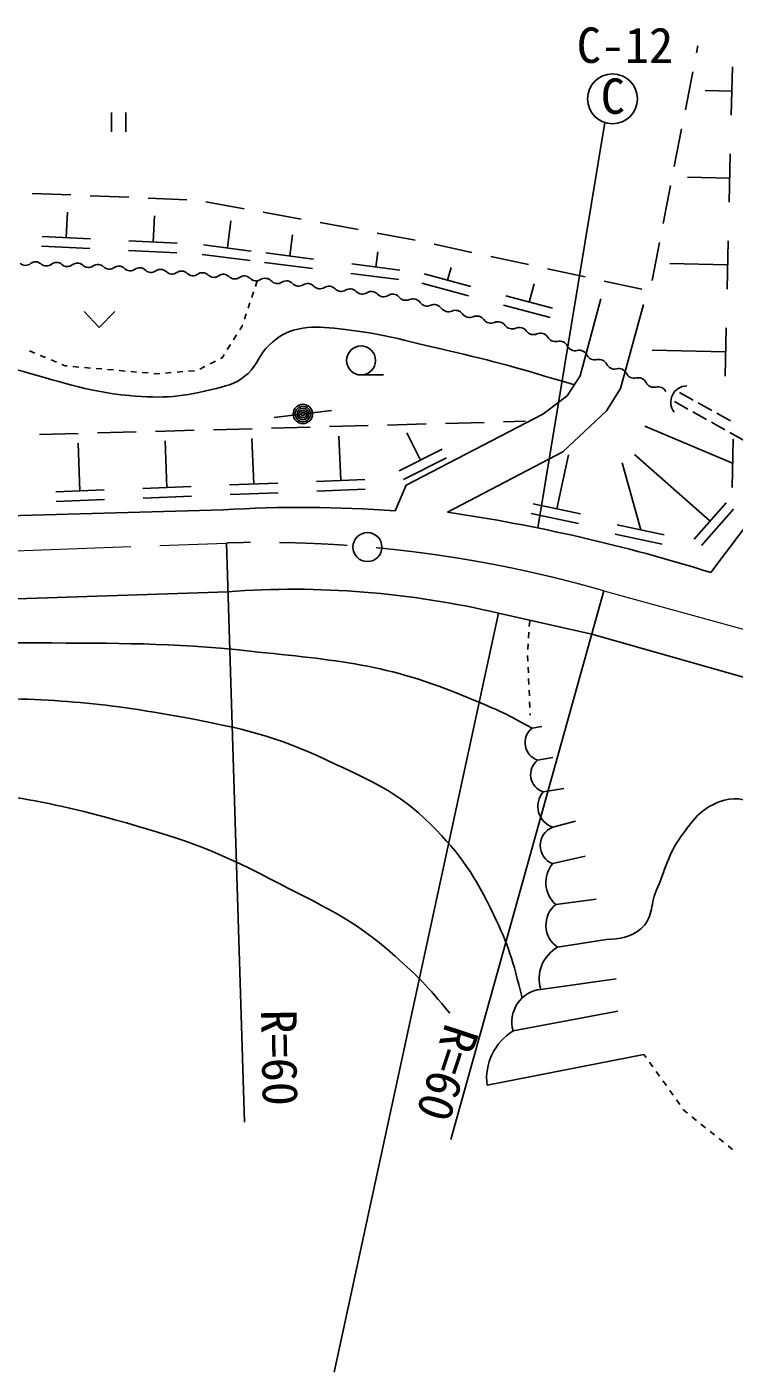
# Model space of a CAD drawing. Units: millimetres, scale not verified. Extents: x 40000 to 680000, y 20000 to 380000.
# Drawn here: x 176552 to 213128, y 270018 to 339619 of the extents above; entities that cross this region are included whole.
import ezdxf
from ezdxf.enums import TextEntityAlignment as Align

# ---------------------------------------------------------------- set-up
doc = ezdxf.new("R2010")
doc.units = ezdxf.units.MM
doc.header["$LTSCALE"] = 1000
doc.linetypes.add('CHAIN', pattern=[18.5, 12, -1.5, 3.5, -1.5])
for name, color, linetype, lineweight in [('M-BGD', 7, 'Continuous', 25), ('M-BMK', 2, 'CHAIN', 13), ('M-BMK-SRVR', 3, 'Continuous', 25), ('M-STR-STRC', 7, 'Continuous', 25)]:
    doc.layers.add(name, color=color, linetype=linetype, lineweight=lineweight)
doc.styles.add('ＭＳ ゴシック', font='')
doc.styles.get('ＭＳ ゴシック').set_extended_font_data('MS Gothic')

msp = doc.modelspace()

# ---------------------------------------------------------------- linework, layer by layer
at = {"layer": 'M-BGD'}
for p, q in [((211175, 338281), (211245, 338641)), ((210606, 335335), (210986, 337299)), ((213037, 337547), (212978, 335048)), ((213008, 336297), (211633, 336330)), ((180924, 335192), (180925, 334192)), ((181674, 335193), (181675, 334193)), ((210036, 332390), (210416, 334353)), ((212931, 333048), (212872, 330549)), ((209467, 329444), (209846, 331408)), ((212901, 331799), (210719, 331850)), ((176828, 331007), (178826, 330924)), ((179825, 330883), (181823, 330801)), ((182822, 330760), (184821, 330677)), ((178584, 328717), (178651, 330029)), ((185813, 330574), (187780, 330214)), ((188764, 330034), (190731, 329674)), ((183078, 328489), (183147, 329845)), ((186918, 328182), (187098, 329587)), ((191715, 329494), (193682, 329134)), ((179833, 328654), (177336, 328780)), ((184327, 328426), (181830, 328553)), ((190142, 327769), (190282, 328860)), ((194666, 328954), (196551, 328610)), ((196551, 328610), (196633, 328592)), ((212825, 328549), (212766, 326050)), ((179807, 328154), (177310, 328281)), ((184301, 327927), (181805, 328053)), ((188095, 327527), (185615, 327845)), ((188158, 328023), (185678, 328341)), ((191382, 327610), (188902, 327927)), ((194605, 327196), (194705, 327975)), ((197610, 328380), (199564, 327955)), ((208897, 326499), (209277, 328462)), ((191318, 327114), (188838, 327431)), ((195845, 327038), (193365, 327355)), ((198312, 326515), (198487, 327169)), ((200542, 327743), (202496, 327318)), ((212795, 327300), (209806, 327370)), ((188466, 326479), (188371, 326195)), ((195782, 326542), (193302, 326859)), ((199520, 326192), (197105, 326839)), ((203473, 327106), (205428, 326681)), ((206405, 326469), (208359, 326045)), ((188275, 325911), (188179, 325626)), ((199391, 325709), (196976, 326356)), ((202536, 325385), (202786, 326317)), ((188084, 325342), (187988, 325058)), ((203614, 324579), (201199, 325225)), ((203744, 325062), (201329, 325708)), ((206229, 325551), (205175, 321573)), ((207258, 320906), (208437, 325248)), ((179513, 324898), (180285, 324068)), ((181101, 324890), (180285, 324068)), ((187892, 324773), (187797, 324489)), ((187397, 323689), (187237, 323436)), ((187677, 324134), (187557, 323943)), ((187701, 324205), (187677, 324134)), ((212719, 324051), (212660, 321551)), ((187077, 323182), (186917, 322928)), ((176967, 322737), (176690, 322852)), ((177521, 322506), (177244, 322621)), ((178075, 322275), (177798, 322391)), ((186298, 322320), (186030, 322186)), ((186643, 322493), (186567, 322455)), ((186758, 322674), (186643, 322493)), ((212689, 322801), (208893, 322891)), ((178538, 322082), (178352, 322160)), ((178636, 322074), (178538, 322082)), ((179234, 322022), (178935, 322048)), ((179832, 321970), (179533, 321996)), ((180429, 321919), (180130, 321945)), ((181027, 321867), (180728, 321893)), ((181625, 321815), (181326, 321841)), ((182223, 321763), (181924, 321789)), ((182820, 321712), (182521, 321738)), ((183260, 321674), (183119, 321686)), ((183418, 321686), (183260, 321674)), ((184016, 321734), (183717, 321710)), ((184614, 321781), (184315, 321757)), ((185213, 321828), (184914, 321805)), ((185762, 322052), (185493, 321918)), ((193823, 321609), (195003, 321617)), ((205175, 321573), (204496, 320524)), ((206521, 319760), (207258, 320906)), ((204496, 320524), (203241, 319577)), ((210038, 320241), (210736, 319849)), ((210311, 320696), (211011, 320308)), ((189335, 319411), (192313, 319774)), ((203241, 319577), (196164, 315901)), ((204270, 317631), (206521, 319760)), ((210997, 319703), (211695, 319311)), ((211273, 320163), (211973, 319775)), ((212235, 319629), (212935, 319241)), ((186207, 318773), (188206, 318828)), ((189206, 318855), (191205, 318910)), ((192205, 318938), (194204, 318992)), ((195204, 319020), (197203, 319075)), ((198202, 319102), (200202, 319157)), ((201201, 319184), (202345, 319216)), ((213053, 317041), (208507, 318953)), ((211957, 319164), (212654, 318773)), ((177210, 318526), (179210, 318581)), ((179294, 315611), (179196, 318080)), ((180209, 318608), (182208, 318663)), ((183208, 318691), (185207, 318746)), ((183790, 315789), (183695, 318204)), ((188287, 315967), (188193, 318327)), ((192783, 316145), (192692, 318451)), ((196915, 317205), (196208, 318615)), ((212916, 318626), (213614, 318235)), ((213083, 318290), (213024, 315791)), ((198033, 317765), (195798, 316644)), ((198300, 314512), (204270, 317631)), ((203959, 314678), (204555, 317482)), ((211895, 314053), (207981, 317500)), ((198257, 317318), (196022, 316197)), ((208297, 313597), (207331, 317069)), ((189536, 316016), (187038, 315917)), ((194032, 316194), (191534, 316095)), ((180543, 315660), (178045, 315562)), ((185039, 315838), (182541, 315739)), ((185059, 315339), (182561, 315240)), ((189555, 315516), (187057, 315418)), ((194052, 315694), (191554, 315596)), ((196164, 315901), (195598, 314572)), ((186695, 314632), (132906, 313089)), ((180562, 315161), (178064, 315062)), ((205182, 314418), (202736, 314938)), ((212721, 314991), (211069, 313115)), ((213096, 314661), (211444, 312785)), ((205078, 313929), (202632, 314449)), ((214095, 314276), (211932, 311382)), ((209415, 312848), (206970, 313368)), ((209519, 313337), (207074, 313857)), ((186869, 312915), (187807, 282955)), ((198478, 282056), (206387, 310439)), ((133413, 308563), (186948, 310396)), ((205764, 308203), (200940, 309287)), ((202556, 308895), (202537, 308595)), ((202482, 307697), (202464, 307398)), ((202519, 308296), (202501, 307997)), ((222158, 303546), (205764, 308203)), ((202448, 307098), (202461, 306799)), ((202474, 306499), (202487, 306199)), ((202501, 305899), (202514, 305600)), ((202527, 305300), (202540, 305000)), ((202553, 304701), (202567, 304401)), ((202580, 304101), (202584, 304010)), ((202682, 303328), (203183, 303415)), ((202967, 301682), (203753, 301818)), ((203252, 300036), (204323, 300221)), ((203750, 298209), (204926, 298530)), ((203746, 296325), (205429, 296705)), ((203901, 294213), (205993, 294494)), ((204001, 292003), (206527, 292402)), ((203128, 289822), (207026, 290363)), ((201696, 287669), (207118, 288689)), ((200350, 284863), (208464, 286454)), ((208574, 286301), (208464, 286454)), ((208924, 285814), (208749, 286058)), ((209274, 285327), (209099, 285570)), ((209624, 284840), (209449, 285083)), ((209975, 284352), (209800, 284596)), ((210325, 283865), (210150, 284109)), ((210553, 283548), (210500, 283621)), ((210716, 283416), (210553, 283548)), ((211183, 283040), (210949, 283228)), ((211650, 282663), (211416, 282851)), ((212117, 282286), (211883, 282475)), ((212584, 281910), (212350, 282098)), ((213051, 281533), (212817, 281721))]:
    msp.add_line(p, q, dxfattribs=at)
for centre, radius in [((193834, 322359), 750), ((190824, 319593), 500), ((190824, 319593), 400), ((190824, 319593), 300), ((190824, 319593), 200), ((190824, 319593), 100)]:
    msp.add_circle(centre, radius, dxfattribs=at)
for centre, radius, start, end in [((176481, 327694), 413, 227.57109, 309.02414), ((177001, 327052), 413, 47.57109, 129.02414), ((177560, 327662), 413, 227.57109, 309.02414), ((178080, 327020), 413, 47.57109, 129.02414), ((178639, 327630), 413, 227.57109, 309.02414), ((179159, 326988), 413, 47.57109, 129.02414), ((179735, 327587), 416, 224.94794, 306.05231), ((180225, 326914), 416, 44.94794, 126.05231), ((180816, 327502), 416, 224.94794, 306.05231), ((181306, 326828), 416, 44.94794, 126.05231), ((182388, 326743), 416, 44.94794, 126.05231), ((181898, 327417), 416, 224.94794, 306.05231), ((182979, 327331), 416, 224.94794, 306.05231), ((183469, 326658), 416, 44.94794, 126.05231), ((184060, 327246), 416, 224.94794, 306.05231), ((184550, 326573), 416, 44.94794, 126.05231), ((185142, 327161), 416, 224.94794, 306.05231), ((185632, 326488), 416, 44.94794, 126.05231), ((186223, 327076), 416, 224.94794, 306.05231), ((186713, 326403), 416, 44.94794, 126.05231), ((187304, 326991), 416, 224.94794, 306.05231), ((187795, 326318), 416, 44.94794, 126.05231), ((188406, 326907), 432, 223.16257, 302.70621), ((188873, 326180), 432, 43.16257, 122.70621), ((189506, 326771), 432, 223.16257, 302.70621), ((189973, 326044), 432, 43.16257, 122.70621), ((190605, 326635), 432, 223.16257, 302.70621), ((191072, 325908), 432, 43.16257, 122.70621), ((191705, 326499), 432, 223.16257, 302.70621), ((192172, 325771), 432, 43.16257, 122.70621), ((192804, 326362), 432, 223.16257, 302.70621), ((193271, 325635), 432, 43.16257, 122.70621), ((193904, 326226), 432, 223.16257, 302.70621), ((194371, 325499), 432, 43.16257, 122.70621), ((195003, 326090), 432, 223.16257, 302.70621), ((195470, 325363), 432, 43.16257, 122.70621), ((196153, 325925), 454, 216.15055, 293.70211), ((196518, 325094), 454, 36.15055, 113.70211), ((197253, 325629), 454, 216.15055, 293.70211), ((197618, 324798), 454, 36.15055, 113.70211), ((198352, 325333), 454, 216.15055, 293.70211), ((198717, 324502), 454, 36.15055, 113.70211), ((199452, 325037), 454, 216.15055, 293.70211), ((199817, 324206), 454, 36.15055, 113.70211), ((200551, 324741), 454, 216.15055, 293.70211), ((200916, 323910), 454, 36.15055, 113.70211), ((201651, 324445), 454, 216.15055, 293.70211), ((202016, 323614), 454, 36.15055, 113.70211), ((202750, 324149), 454, 216.15055, 293.70211), ((203115, 323318), 454, 36.15055, 113.70211), ((203882, 323778), 443, 205.83863, 284.37061), ((204102, 322920), 443, 25.83863, 104.37061), ((204901, 323305), 443, 205.83863, 284.37061), ((205121, 322447), 443, 25.83863, 104.37061), ((205920, 322832), 443, 205.83863, 284.37061), ((206139, 321974), 443, 25.83863, 104.37061), ((206939, 322359), 443, 205.83863, 284.37061), ((207158, 321501), 443, 25.83863, 104.37061), ((207957, 321886), 443, 205.83863, 284.37061), ((208177, 321028), 443, 25.83863, 104.37061), ((208976, 321414), 443, 205.83863, 284.37061), ((209196, 320555), 443, 25.83863, 104.37061), ((210689, 320207), 836, 90.48254, 218.11633), ((190708, 249487), 65269, 85.70324, 93.52526), ((185506, 227523), 87924, 72.50938, 81.63328), ((190358, 264614), 45908, 76.67456, 94.26085), ((203265, 302582), 948, 128.00583, 251.62513), ((203550, 300935), 948, 128.00583, 251.62513), ((204124, 299293), 1146, 139.58831, 250.94071), ((204104, 297266), 1007, 110.5664, 249.18225), ((204920, 295350), 1527, 140.28277, 228.12008), ((204777, 293145), 1381, 129.3701, 235.80908), ((204917, 290371), 1871, 119.29518, 197.05263), ((203329, 288136), 1698, 96.80137, 195.9463), ((203220, 285212), 2891, 121.81636, 186.94456)]:
    msp.add_arc(centre, radius, start, end, dxfattribs=at)
for points, knots in [([(204869, 321100), (201759, 322019), (200893, 322286), (198303, 322879), (196032, 323398), (194769, 323805), (192449, 324024), (191717, 324093), (191285, 324139), (190566, 323983), (189923, 323843), (189585, 323601), (189093, 323164), (188555, 322686), (188517, 322177), (187988, 321690), (187466, 321211), (187037, 321085), (186350, 320912), (184640, 320479), (183605, 320380), (181848, 320543), (179496, 320761), (178242, 321309), (175953, 321893), (174152, 322352), (173211, 322927), (171368, 323161), (170479, 323273), (169970, 323195), (169075, 323160), (167586, 323103), (166758, 322946), (165268, 322914), (163845, 322884), (163038, 322862), (161625, 323036), (160320, 323198), (159590, 323376), (158350, 323814), (156470, 324477), (155799, 325083), (153970, 326433)], [0, 0, 0, 0, 1, 1, 1, 2, 2, 2, 3, 3, 3, 4, 4, 4, 5, 5, 5, 6, 6, 6, 7, 7, 7, 8, 8, 8, 9, 9, 9, 10, 10, 10, 11, 11, 11, 12, 12, 12, 13, 13, 13, 14, 14, 14, 14]), ([(133510, 307619), (138206, 307462), (141654, 307833), (147039, 307684), (149894, 307606), (151474, 307157), (154330, 307129), (159056, 307082), (161701, 307370), (166426, 307500), (170575, 307614), (172898, 307775), (177049, 307747), (181369, 307718), (183805, 307772), (188101, 307319), (192564, 306848), (195204, 306672), (199338, 304926), (200672, 304363), (201222, 304166), (202682, 303328)], [0, 0, 0, 0, 1, 1, 1, 2, 2, 2, 3, 3, 3, 4, 4, 4, 5, 5, 5, 6, 6, 6, 7, 7, 7, 7]), ([(202167, 289375), (201679, 291362), (201457, 292081), (200691, 293690), (199735, 295696), (199007, 296784), (197436, 298356), (195700, 300092), (194312, 300617), (192093, 301670), (189379, 302959), (187677, 303324), (184725, 303880), (180275, 304718), (177707, 304844), (173181, 304922), (170060, 304975), (168319, 304585), (165198, 304552), (162511, 304524), (161007, 304654), (158321, 304735), (154147, 304861), (151813, 305121), (147637, 305102), (143942, 305084), (141872, 304982), (138181, 304793), (134003, 304580), (131654, 304523), (127497, 304055), (122983, 303546), (120453, 303178), (116015, 302211), (111576, 301243), (109130, 300510), (104779, 299200), (101773, 298295), (100781, 297983), (97124, 296749)], [0, 0, 0, 0, 1, 1, 1, 2, 2, 2, 3, 3, 3, 4, 4, 4, 5, 5, 5, 6, 6, 6, 7, 7, 7, 8, 8, 8, 9, 9, 9, 10, 10, 10, 11, 11, 11, 12, 12, 12, 13, 13, 13, 13]), ([(98446, 292549), (101422, 293846), (102363, 294216), (104964, 295025), (108221, 296037), (110149, 296227), (113499, 296868), (115811, 297311), (117127, 297436), (119454, 297790), (123170, 298356), (125256, 298639), (128972, 299204), (131779, 299631), (133334, 299995), (136156, 300310), (140453, 300790), (142890, 300712), (147208, 300926), (150804, 301105), (152818, 301311), (156418, 301296), (161487, 301276), (164337, 301123), (169374, 300561), (173991, 300047), (176629, 299847), (181103, 298599), (184342, 297694), (186170, 297094), (189147, 295530), (191769, 294152), (193393, 293521), (195595, 291540), (196780, 290473), (197253, 290023), (198420, 288593)], [0, 0, 0, 0, 1, 1, 1, 2, 2, 2, 3, 3, 3, 4, 4, 4, 5, 5, 5, 6, 6, 6, 7, 7, 7, 8, 8, 8, 9, 9, 9, 10, 10, 10, 11, 11, 11, 12, 12, 12, 12]), ([(206527, 292402), (207241, 292437), (207746, 292489), (208305, 292954), (208942, 293484), (208775, 294158), (209103, 294919), (209583, 296033), (209682, 296760), (210392, 297744), (210998, 298583), (211390, 299151), (212357, 299525), (213096, 299811), (213638, 299673), (214383, 299402), (215560, 298975), (216184, 298480), (216962, 297499), (217982, 296213), (218446, 295358), (218948, 293795), (219566, 291871), (219033, 290632), (219358, 288637), (219495, 287801), (219438, 287270), (219836, 286522), (220366, 285527), (220890, 285104), (221692, 284312), (222740, 283279), (223333, 282642), (224640, 281965), (225851, 281339), (226673, 281338), (227997, 281011), (228959, 280773), (229530, 280775), (230480, 280493), (231446, 280206), (231889, 279773), (232855, 279483), (233648, 279246), (234105, 279133), (234929, 279047), (236233, 278911), (236979, 279103), (238286, 278993), (239513, 278890), (240232, 278875), (241397, 278475), (242416, 278125), (242871, 277667), (243826, 277166), (244822, 276642), (245145, 276481), (246391, 275856)], [0, 0, 0, 0, 1, 1, 1, 2, 2, 2, 3, 3, 3, 4, 4, 4, 5, 5, 5, 6, 6, 6, 7, 7, 7, 8, 8, 8, 9, 9, 9, 10, 10, 10, 11, 11, 11, 12, 12, 12, 13, 13, 13, 14, 14, 14, 15, 15, 15, 16, 16, 16, 17, 17, 17, 18, 18, 18, 19, 19, 19, 19])]:
    msp.add_open_spline(points, degree=3, knots=knots, dxfattribs=at)
at = {"layer": 'M-BMK'}
for p, q in [((132959, 310907), (186869, 312915)), ((206387, 310439), (222829, 305928))]:
    msp.add_line(p, q, dxfattribs=at)
msp.add_arc((188678, 248996), 63944, 73.92163, 91.62122, dxfattribs=at)
at = {"layer": 'M-BMK-SRVR'}
msp.add_circle((194163, 312705), 750, dxfattribs=at)
at = {"layer": 'M-STR-STRC'}
for p, q in [((202982, 313694), (206440, 334671)), ((200940, 309287), (192442, 270018))]:
    msp.add_line(p, q, dxfattribs=at)
msp.add_circle((206838, 335897), 1289, dxfattribs=at)

# ---------------------------------------------------------------- texts
at = {"layer": 'M-BGD', "style": 'ＭＳ ゴシック'}
for rotation, p in [(271.137, (188110, 288750)), (251.831, (197698, 288315))]:
    msp.add_text('R=60', height=1833, rotation=rotation, dxfattribs=at).set_placement(p, align=Align.BOTTOM_LEFT)
at = {"layer": 'M-STR-STRC', "style": 'ＭＳ ゴシック'}
for s, p in [('C-12', (204989, 337206)), ('C', (206233, 334571))]:
    msp.add_text(s, height=1833, rotation=0.009, dxfattribs=at).set_placement(p, align=Align.BOTTOM_LEFT)

doc.saveas('drawing.dxf')
